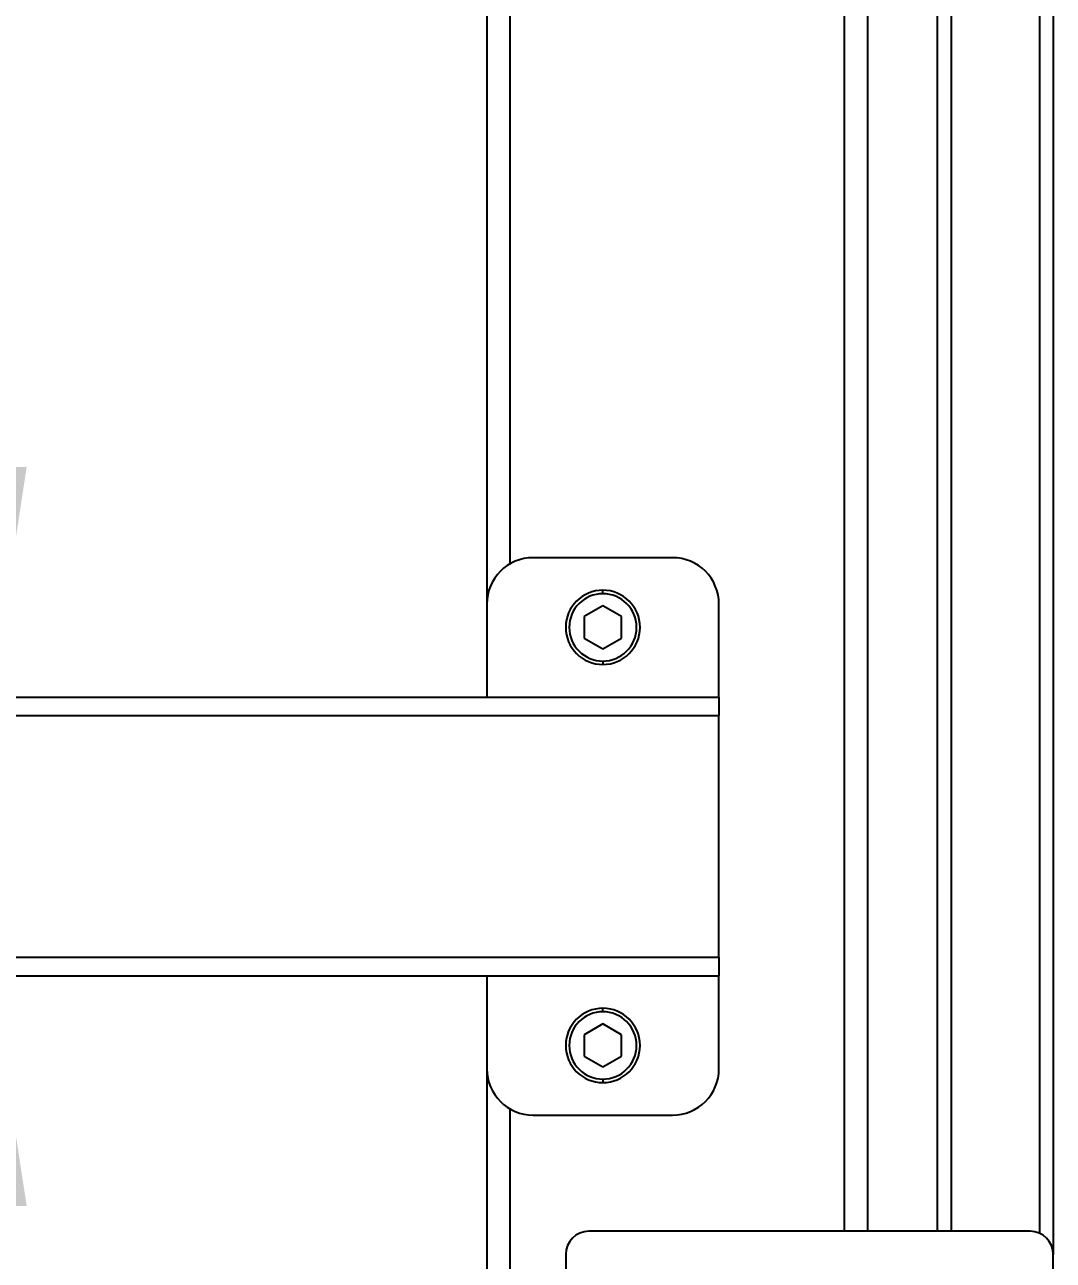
# Model space of a CAD drawing. Header units: millimetres. Extents: x 2 to 418, y 2 to 295.
# Drawn here: x 243.13 to 257.9, y 98.17 to 115.91 of the extents above; entities that cross this region are included whole.
import ezdxf

# ---------------------------------------------------------------- set-up
doc = ezdxf.new("R2010")
doc.units = ezdxf.units.MM
doc.styles.add('SLDTEXTSTYLE0', font='TXT', dxfattribs={"width": 0.75})
doc.dimstyles.new('SLDDIMSTYLE0', dxfattribs={"dimtxt": 3.175, "dimasz": 3.302, "dimexe": 0, "dimexo": 0.0625, "dimgap": 0.79375, "dimtad": 0, "dimtih": 1, "dimtoh": 1, "dimlfac": 15, "dimrnd": 1e-09, "dimzin": 4, "dimdsep": 46, "dimtxsty": 'SLDTEXTSTYLE0', "dimsah": 1, "dimcen": 0.09, "dimadec": 0, "dimazin": 1, "dimtfac": 1, "dimtmove": 0, "dimatfit": 0, "dimfxl": 0, "dimfrac": 2, "dimtolj": 1, "dimtzin": 12, "dimarcsym": 0})
doc.dimstyles.new('SLDDIMSTYLE1', dxfattribs={"dimtxt": 3.175, "dimasz": 3.302, "dimexe": 0, "dimexo": 0.0625, "dimgap": 0.79375, "dimtad": 0, "dimtih": 1, "dimtoh": 1, "dimlfac": 15, "dimrnd": 1e-09, "dimzin": 4, "dimdsep": 46, "dimtxsty": 'SLDTEXTSTYLE0', "dimsah": 1, "dimcen": 0.09, "dimadec": 0, "dimazin": 1, "dimtfac": 1, "dimtofl": 0, "dimtmove": 0, "dimatfit": 3, "dimfxl": 0, "dimfrac": 2, "dimtolj": 1, "dimtzin": 12, "dimarcsym": 0})

# ---------------------------------------------------------------- blocks, each defined once
blk = doc.blocks.new('_D_20')
at = {"color": 7, "linetype": 'Continuous', "lineweight": 0}
for p, q in [((248.494, 273.924), (215.656, 273.924)), ((218.831, 273.924), (218.831, 161.588)), ((218.831, 81.257), (218.831, 156.547)), ((248.494, 81.257), (215.656, 81.257))]:
    blk.add_line(p, q, dxfattribs=at)
at = {"color": 7, "linetype": 'Continuous', "lineweight": 18}
for points in [[(218.831, 273.924), (218.323, 270.622), (219.339, 270.622)], [(218.831, 81.257), (219.339, 84.559), (218.323, 84.559)]]:
    blk.add_solid(points, dxfattribs=at)
at = {"color": 7, "linetype": 'Continuous', "lineweight": 18, "insert": (211.206, 160.64), "char_height": 3.175, "attachment_point": 1, "style": 'SLDTEXTSTYLE0'}
blk.add_mtext('2890.00', dxfattribs=at)
blk = doc.blocks.new('_D_27')
at = {"color": 7, "linetype": 'Continuous', "lineweight": 0}
for p, q in [((236.301, 112.223), (242.651, 112.223)), ((242.651, 112.223), (242.651, 106.257)), ((242.651, 102.257), (242.651, 95.907))]:
    blk.add_line(p, q, dxfattribs=at)
at = {"color": 7, "linetype": 'Continuous', "lineweight": 18}
for points in [[(242.651, 106.257), (243.159, 109.559), (242.143, 109.559)], [(242.651, 102.257), (242.143, 98.955), (243.159, 98.955)]]:
    blk.add_solid(points, dxfattribs=at)
at = {"color": 7, "linetype": 'Continuous', "lineweight": 18, "insert": (225.744, 113.795), "char_height": 3.175, "attachment_point": 1, "style": 'SLDTEXTSTYLE0'}
blk.add_mtext('60.00', dxfattribs=at)

msp = doc.modelspace()

# ---------------------------------------------------------------- linework, layer by layer
at = {"color": 7, "linetype": 'Continuous', "lineweight": 25}
for p, q in [((249.76384, 247.59064), (249.76384, 107.59064)), ((257.89718, 136.92398), (257.89718, 98.25731)), ((255.23051, 136.59064), (255.23051, 98.59064)), ((256.23051, 136.59064), (256.23051, 98.59064)), ((252.43051, 108.25731), (250.43051, 108.25731)), ((251.43051, 107.74064), (251.43051, 107.79064)), ((249.76384, 107.59064), (249.76384, 106.25731)), ((251.43051, 107.56523), (251.16384, 107.41127)), ((251.69718, 107.41127), (251.43051, 107.56523)), ((253.09718, 106.25731), (253.09718, 107.59064)), ((251.16384, 107.41127), (251.16384, 107.10335)), ((251.69718, 107.10335), (251.69718, 107.41127)), ((251.16384, 107.10335), (251.43051, 106.94939)), ((251.43051, 106.94939), (251.69718, 107.10335)), ((251.43051, 106.77398), (251.43051, 106.72398)), ((232.49718, 106.25731), (253.09718, 106.25731)), ((253.09718, 106.25731), (253.09718, 105.99064)), ((232.49718, 105.99064), (253.09718, 105.99064)), ((253.09718, 102.52398), (253.09718, 105.99064)), ((232.49718, 102.52398), (253.09718, 102.52398)), ((253.09718, 102.52398), (253.09718, 102.25731)), ((232.49718, 102.25731), (253.09718, 102.25731)), ((249.76384, 102.25731), (249.76384, 100.92398)), ((253.09718, 100.92398), (253.09718, 102.25731)), ((251.43051, 101.74064), (251.43051, 101.79064)), ((251.43051, 101.56523), (251.16384, 101.41127)), ((251.69718, 101.41127), (251.43051, 101.56523)), ((251.16384, 101.41127), (251.16384, 101.10335)), ((251.69718, 101.10335), (251.69718, 101.41127)), ((251.16384, 101.10335), (251.43051, 100.94939)), ((251.43051, 100.94939), (251.69718, 101.10335)), ((249.76384, 100.92398), (249.76384, 81.25731)), ((251.43051, 100.77398), (251.43051, 100.72398)), ((250.43051, 100.25731), (252.43051, 100.25731)), ((257.56384, 98.59064), (251.23051, 98.59064)), ((250.89718, 98.25731), (250.89718, 96.92398)), ((257.89718, 96.92398), (257.89718, 98.25731))]:
    msp.add_line(p, q, dxfattribs=at)
at = {"color": 8, "linetype": 'Continuous', "lineweight": 25}
for p, q in [((250.09718, 247.01329), (250.09718, 108.16799)), ((254.89718, 136.59064), (254.89718, 98.59064)), ((256.43051, 136.59064), (256.43051, 98.59064)), ((257.69718, 136.61932), (257.69718, 98.55981)), ((250.09718, 100.34663), (250.09718, 81.25731))]:
    msp.add_line(p, q, dxfattribs=at)
at = {"color": 7, "linetype": 'Continuous', "lineweight": 25}
for centre, radius, start, end in [((250.43051, 107.59064), 0.66667, 90, 180), ((252.43051, 107.59064), 0.66667, 0, 90), ((251.43051, 107.25731), 0.53333, 90, 270), ((251.43051, 107.25731), 0.48333, 90, 270), ((251.43051, 107.25731), 0.53333, 270, 90), ((251.43051, 107.25731), 0.48333, 270, 90), ((251.43051, 101.25731), 0.53333, 90, 270), ((251.43051, 101.25731), 0.53333, 270, 90), ((251.43051, 101.25731), 0.48333, 90, 270), ((251.43051, 101.25731), 0.48333, 270, 90), ((250.43051, 100.92398), 0.66667, 180, 270), ((252.43051, 100.92398), 0.66667, 270, 0), ((251.23051, 98.25731), 0.33333, 90, 180), ((257.56384, 98.25731), 0.33333, 0, 90)]:
    msp.add_arc(centre, radius, start, end, dxfattribs=at)

# ---------------------------------------------------------------- dimensions: what is measured, and where the dimension line sits
at = {"color": 7, "linetype": 'Continuous', "lineweight": 18}
for base, p1, p2, dimstyle, picture, middle in [((218.83051, 81.25731), (249.76384, 273.92398), (249.76384, 81.25731), 'SLDDIMSTYLE1', '_D_20', (218.83051, 159.06749)), ((242.6511, 102.25731), (253.09718, 106.25731), (253.09718, 102.25731), 'SLDDIMSTYLE0', '_D_27', (242.6511, 112.22282))]:
    dim = msp.add_linear_dim(base=base, p1=p1, p2=p2, angle=90, dimstyle=dimstyle, dxfattribs=at)
    dim.commit()
    dim.dimension.update_dxf_attribs({"geometry": picture, "text_midpoint": middle, "dimtype": 160})

doc.saveas('drawing.dxf')
